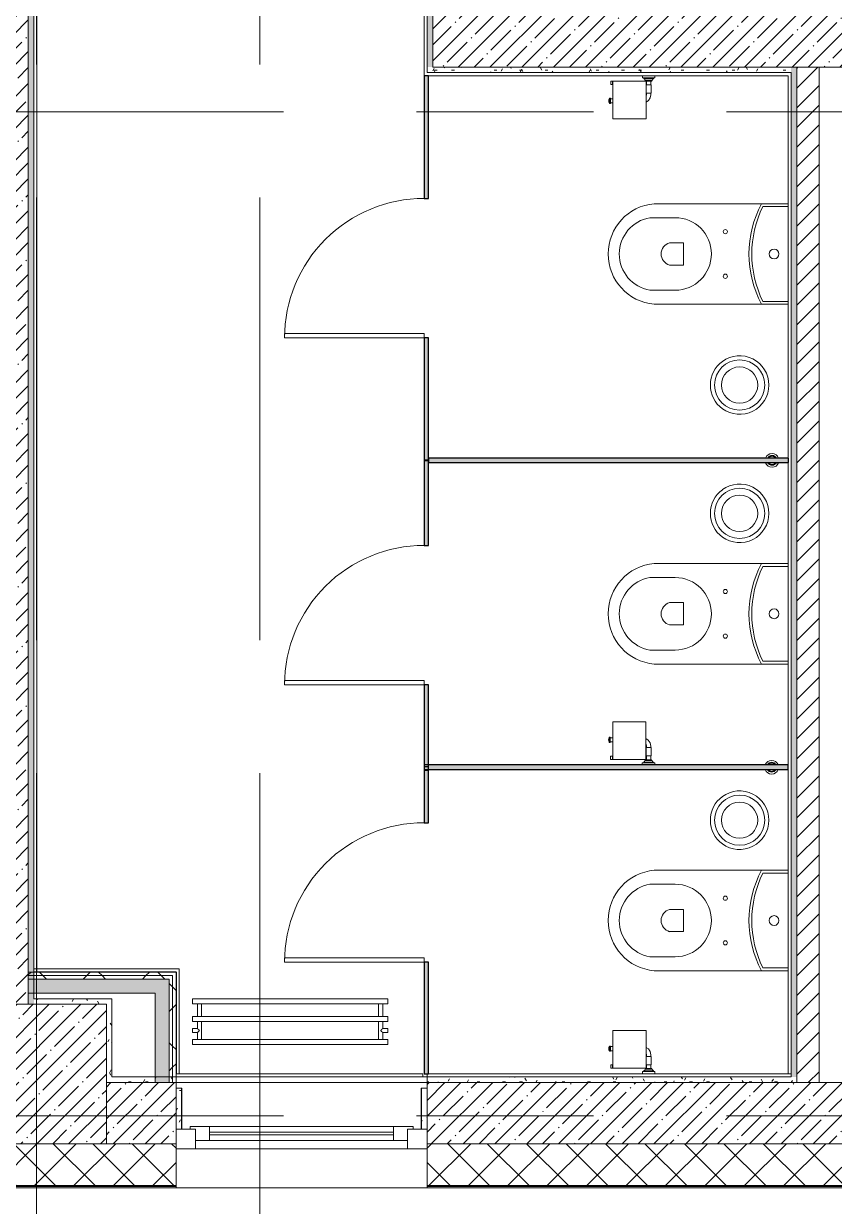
# Model space of a CAD drawing. Header units: millimetres. Extents: x 35147 to 231677, y -8553 to 29000.
# Drawn here: x 65613 to 68520, y -324 to 3916 of the extents above; entities that cross this region are included whole.
import ezdxf

# ---------------------------------------------------------------- set-up
doc = ezdxf.new("R2010")
doc.units = ezdxf.units.MM
doc.linetypes.add('Осевая', pattern=[3175, 635, -476.25, 1587.5, -476.25])
for name, color, linetype, lineweight in [('A-DETL-GENF', 7, 'Continuous', 9), ('A-DOOR', 7, 'Continuous', 9), ('A-GENM', 7, 'Continuous', 9), ('A-GENM-1', 7, 'Continuous', 25), ('A-GLAZ', 7, 'Continuous', 9), ('A-GLAZ-1', 7, 'Continuous', 13), ('A-WALL', 7, 'Continuous', 9), ('I-WALL', 7, 'Continuous', 9), ('M-EQPM', 7, 'Continuous', 9), ('P-SANR-FIXT', 7, 'Continuous', 9), ('S-COLS', 7, 'Continuous', 9), ('Оси', 7, 'Continuous', 9), ('Оси-2', 7, 'Осевая', 9)]:
    doc.layers.add(name, color=color, linetype=linetype, lineweight=lineweight)
doc.layers.add('A-WALL-1', color=7, linetype='Continuous', lineweight=9, true_color=0x3c3c3c)
doc.layers.add('A-WALL-FNSH-1', color=7, linetype='Continuous', lineweight=9, true_color=0x3c3c3c)
pattern_1 = [(45, (0, 0), (-57.02463, 57.02463), []), (45, (57.025, 0), (-57.02463, 57.02463), [100.806, -20.161, 3.353, -16.808])]
pattern_2 = [(0, (0, 0), (121.92, 30.48), [10.058, -81.382, 10.058, -81.382, -487.68]), (0, (0, 0), (121.92, 30.48), [-182.88, 10.058, -172.822, 10.058, -81.382, -213.36]), (0, (0, 0), (121.92, 30.48), [-457.2, 10.058, -50.902, 10.058, -142.342]), (120, (45.72, 15.24), (-87.356454, 90.345817), [10.058, -81.382, 10.058, -81.382, -487.68]), (120, (45.72, 15.24), (-87.356454, 90.345817), [-182.88, 10.058, -172.822, 10.058, -81.382, -213.36]), (120, (45.72, 15.24), (-87.356454, 90.345817), [-457.2, 10.058, -50.902, 10.058, -142.342]), (240, (60.96, 76.2), (-34.563546, -120.825817), [10.058, -81.382, 10.058, -81.382, -487.68]), (240, (60.96, 76.2), (-34.563546, -120.825817), [-182.88, 10.058, -172.822, 10.058, -81.382, -213.36]), (240, (60.96, 76.2), (-34.563546, -120.825817), [-457.2, 10.058, -50.902, 10.058, -142.342])]
pattern_3 = [(45, (0, 0), (-106.06602, 106.06602), []), (135, (0, 0), (-106.06602, -106.06602), [])]

# ---------------------------------------------------------------- blocks, each defined once
blk = doc.blocks.new('BSC_Колонна _Прямоугольная - 500х500-V10-План размещения напольных электротехнических лючков и розеток 2 этажа в осях 12-23')
at = {"layer": 'S-COLS'}
h = blk.add_hatch(dxfattribs=at)
h.set_pattern_fill('FP_11', color=256, style=0, pattern_type=2)
h.set_pattern_definition([(45, (-65660, -150), (-57.02463, 57.02463), []), (45, (-65602.975, -150), (-57.02463, 57.02463), [100.806, -20.161, 3.353, -16.808])])
h.paths.add_polyline_path([(-250, -250), (250, -250), (250, 250), (-250, 250), (-250, 184.8)])
for p, q in [((250, 250), (-250, 250)), ((-250, 250), (-250, -250)), ((250, -250), (250, 250)), ((-250, -250), (250, -250))]:
    blk.add_line(p, q, dxfattribs=at)
blk = doc.blocks.new('120_Окно_СКБ_1Ст - 120_Окно_СКБ_1Ст 900х2500_h_-22445987-План размещения напольных электротехнических лючков и розеток 2 этажа в осях 12-23')
at = {"layer": 'A-GLAZ'}
for p, q in [((450, -57), (-450, -57)), ((-430, -127), (-400, -127)), ((-330, -107), (330, -107)), ((330, -117), (-330, -117)), ((400, -127), (430, -127))]:
    blk.add_line(p, q, dxfattribs=at)
at = {"layer": 'A-GLAZ-1'}
for p, q in [((-450, -127), (-450, -57)), ((-450, -57), (-380, -57)), ((-380, -57), (-380, -127)), ((380, -127), (380, -57)), ((380, -57), (450, -57)), ((450, -57), (450, -127)), ((-380, -127), (-450, -127)), ((-380, -127), (-400, -127)), ((-400, -127), (-400, -137)), ((380, -87), (-380, -87)), ((-380, -87), (-380, -127)), ((-330, -137), (-330, -87)), ((330, -137), (330, -87)), ((380, -127), (380, -87)), ((450, -127), (380, -127)), ((400, -127), (380, -127)), ((400, -137), (400, -127)), ((-400, -137), (400, -137)), ((400, -137), (-400, -137))]:
    blk.add_line(p, q, dxfattribs=at)
blk = doc.blocks.new('radiator_prado_classic_z_tip_30_po exemplyaru - Classic Z Тип 30-500-30677900-План размещения напольных электротехнических лючков и розеток 2 этажа в осях 12-23')
at = {"layer": 'M-EQPM'}
for p, q in [((0, 228), (0, 210)), ((700, 228), (0, 228)), ((700, 210), (700, 228)), ((0, 210), (700, 210)), ((17.5, 210), (17.5, 164)), ((32.5, 164), (32.5, 210)), ((667.5, 210), (667.5, 164)), ((682.5, 164), (682.5, 210)), ((700, 164), (0, 164)), ((0, 164), (0, 146)), ((0, 146), (700, 146)), ((17.5, 146), (17.5, 121.5)), ((32.5, 82), (32.5, 146)), ((667.5, 146), (667.5, 82)), ((682.5, 121.5), (682.5, 146)), ((700, 146), (700, 164)), ((17.5, 121.5), (0, 121.5)), ((17.5, 121.5), (0, 121.5)), ((0, 121.5), (0, 121.2)), ((0, 106.5), (0, 121.5)), ((0, 121.2), (0, 121.2)), ((0, 106.8), (0, 106.5)), ((0, 106.8), (0, 106.8)), ((0, 106.5), (17.5, 106.5)), ((0, 106.5), (17.5, 106.5)), ((17.5, 106.5), (17.5, 82)), ((700, 121.5), (682.5, 121.5)), ((700, 121.5), (682.5, 121.5)), ((682.5, 82), (682.5, 106.5)), ((682.5, 106.5), (700, 106.5)), ((682.5, 106.5), (700, 106.5)), ((700, 121.5), (700, 106.5)), ((700, 121.2), (700, 121.5)), ((700, 121.5), (700, 121.2)), ((700, 121.2), (700, 121.5)), ((700, 106.5), (700, 106.8)), ((700, 106.8), (700, 106.5)), ((700, 106.5), (700, 106.8)), ((700, 82), (0, 82)), ((0, 82), (0, 64)), ((700, 64), (0, 64)), ((700, 64), (700, 82))]:
    blk.add_line(p, q, dxfattribs=at)
for points, knots in [([(25, 114), (24.5, 114.5), (23.6, 115.4), (22.4, 116.6), (21.6, 117.4), (21.1, 117.9), (20.8, 118.2), (20.5, 118.5), (20.2, 118.8), (19.8, 119.1), (19.6, 119.4), (19.3, 119.7), (19, 120), (18.7, 120.3), (18.5, 120.5), (18.3, 120.7), (18.1, 120.9), (17.9, 121.1), (17.8, 121.2), (17.7, 121.3), (17.5, 121.5), (17.5, 121.5), (17.5, 121.5)], [0, 0, 0, 0, 0.142857, 0.285714, 0.357143, 0.392857, 0.428571, 0.464286, 0.5, 0.535714, 0.571429, 0.607143, 0.642857, 0.678571, 0.714286, 0.75, 0.785714, 0.821429, 0.857143, 0.892857, 0.928571, 1, 1, 1, 1]), ([(17.5, 106.5), (17.5, 106.5), (17.5, 106.5), (17.7, 106.7), (17.8, 106.8), (17.9, 106.9), (18.1, 107.1), (18.3, 107.3), (18.5, 107.5), (18.7, 107.7), (19, 108), (19.3, 108.3), (19.6, 108.6), (19.8, 108.9), (20.3, 109.3), (20.7, 109.7), (21.1, 110.1), (21.6, 110.6), (22.4, 111.4), (23.6, 112.6), (24.5, 113.5), (25, 114)], [0, 0, 0, 0, 0.071429, 0.107143, 0.142857, 0.178571, 0.214286, 0.25, 0.285714, 0.321429, 0.357143, 0.392857, 0.428571, 0.464286, 0.5, 0.571429, 0.607143, 0.642857, 0.714286, 0.857143, 1, 1, 1, 1]), ([(675, 114), (675.5, 114.5), (676.4, 115.4), (677.6, 116.6), (678.4, 117.4), (678.9, 117.9), (679.2, 118.2), (679.5, 118.5), (679.8, 118.8), (680.1, 119.2), (680.4, 119.4), (680.7, 119.7), (681, 120), (681.3, 120.3), (681.5, 120.5), (681.7, 120.7), (681.9, 120.9), (682.1, 121.1), (682.2, 121.2), (682.3, 121.3), (682.5, 121.5), (682.5, 121.5), (682.5, 121.5)], [0, 0, 0, 0, 0.142857, 0.285714, 0.357143, 0.392857, 0.428571, 0.464286, 0.5, 0.535714, 0.571429, 0.607143, 0.642857, 0.678571, 0.714286, 0.75, 0.785714, 0.821429, 0.857143, 0.892857, 0.928571, 1, 1, 1, 1]), ([(682.5, 106.5), (682.5, 106.5), (682.5, 106.5), (682.3, 106.7), (682.2, 106.8), (682.1, 106.9), (681.9, 107.1), (681.7, 107.3), (681.5, 107.5), (681.3, 107.7), (681, 108), (680.7, 108.3), (680.4, 108.6), (680.1, 108.8), (679.7, 109.3), (679.3, 109.7), (678.9, 110.1), (678.4, 110.6), (677.6, 111.4), (676.4, 112.6), (675.5, 113.5), (675, 114)], [0, 0, 0, 0, 0.071429, 0.107143, 0.142857, 0.178571, 0.214286, 0.25, 0.285714, 0.321429, 0.357143, 0.392857, 0.428571, 0.464286, 0.5, 0.571429, 0.607143, 0.642857, 0.714286, 0.857143, 1, 1, 1, 1])]:
    blk.add_open_spline(points, degree=3, knots=knots, dxfattribs=at)
blk = doc.blocks.new('131_Сантехническая перегородка_Дверь_ поз_4 - СД-1-30830986-План размещения напольных электротехнических лючков и розеток 2 этажа в осях 12-23')
at = {"layer": 'A-GENM'}
for points in [[(-190, -8), (250, -8), (250, 8), (-190, 8)], [(750, -8), (1190, -8), (1190, 8), (750, 8)]]:
    blk.add_hatch(color=256, dxfattribs=at).paths.add_polyline_path(points)
at = {"layer": 'A-DOOR'}
for p, q in [((266, 508), (250, 508)), ((250, 8), (250, 508)), ((266, 8), (266, 508)), ((266, 8), (250, 8))]:
    blk.add_line(p, q, dxfattribs=at)
blk.add_arc((250, 8), 500, 360, 90, dxfattribs=at)
at = {"layer": 'A-GENM-1'}
for p, q in [((250, 8), (-190, 8)), ((-190, 8), (-190, -8)), ((250, -8), (250, 8)), ((1190, 8), (750, 8)), ((750, 8), (750, -8)), ((1190, -8), (1190, 8)), ((-190, -8), (250, -8)), ((750, -8), (1190, -8))]:
    blk.add_line(p, q, dxfattribs=at)
blk = doc.blocks.new('131_Сантехническая перегородка_Дверь - СД-1-30819167-План размещения напольных электротехнических лючков и розеток 2 этажа в осях 12-23')
at = {"layer": 'A-GENM'}
for points in [[(0, -8), (305.2, -8), (305.2, 8), (0, 8)], [(805.2, -8), (1110.4, -8), (1110.4, 8), (805.2, 8)]]:
    blk.add_hatch(color=256, dxfattribs=at).paths.add_polyline_path(points)
at = {"layer": 'A-DOOR'}
for p, q in [((321.2, 508), (305.2, 508)), ((305.2, 8), (305.2, 508)), ((321.2, 8), (321.2, 508)), ((321.2, 8), (305.2, 8))]:
    blk.add_line(p, q, dxfattribs=at)
blk.add_arc((305.2, 8), 500, 360, 90, dxfattribs=at)
at = {"layer": 'A-GENM-1'}
for p, q in [((305.2, 8), (0, 8)), ((0, 8), (0, -8)), ((305.2, -8), (305.2, 8)), ((1110.4, 8), (805.2, 8)), ((805.2, 8), (805.2, -8)), ((1110.4, -8), (1110.4, 8)), ((0, -8), (305.2, -8)), ((805.2, -8), (1110.4, -8))]:
    blk.add_line(p, q, dxfattribs=at)
blk = doc.blocks.new('131_Сантехническая перегородка_Дверь_сдвиг_ - СД-1-30823593-План размещения напольных электротехнических лючков и розеток 2 этажа в осях 12-23')
at = {"layer": 'A-GENM'}
for points in [[(0, -8), (400, -8), (400, 8), (0, 8)], [(900, -8), (1100, -8), (1100, 8), (900, 8)]]:
    blk.add_hatch(color=256, dxfattribs=at).paths.add_polyline_path(points)
at = {"layer": 'A-DOOR'}
for p, q in [((416, 508), (400, 508)), ((400, 8), (400, 508)), ((416, 8), (416, 508)), ((416, 8), (400, 8))]:
    blk.add_line(p, q, dxfattribs=at)
blk.add_arc((400, 8), 500, 360, 90, dxfattribs=at)
at = {"layer": 'A-GENM-1'}
for p, q in [((400, 8), (0, 8)), ((0, 8), (0, -8)), ((400, -8), (400, 8)), ((1100, 8), (900, 8)), ((900, 8), (900, -8)), ((1100, -8), (1100, 8)), ((0, -8), (400, -8)), ((900, -8), (1100, -8))]:
    blk.add_line(p, q, dxfattribs=at)
blk = doc.blocks.new('131_Сантехническая перегородка - СП-4-30819166-План размещения напольных электротехнических лючков и розеток 2 этажа в осях 12-23')
at = {"layer": 'A-GENM'}
blk.add_hatch(color=256, dxfattribs=at).paths.add_polyline_path([(1330, 8), (39.9, 8), (39.9, -8), (1330, -8)])
at = {"layer": 'A-GENM', "flags": 128}
for points in [[(111.4, 8), (111, 8.5), (110.7, 9), (110.3, 9.5), (109.9, 9.9), (109.5, 10.4), (109.1, 10.8), (108.6, 11.2), (108.2, 11.6), (107.7, 12), (107.2, 12.3), (106.7, 12.7), (106.2, 13), (105.7, 13.3), (105.2, 13.6), (104.6, 13.8), (104, 14), (103.5, 14.3), (102.9, 14.4), (102.3, 14.6), (101.7, 14.7), (101.1, 14.9), (100.6, 14.9), (100, 15), (99.4, 15.1), (98.7, 15.1), (98.1, 15.1), (97.5, 15), (96.9, 15), (96.3, 14.9), (95.8, 14.8), (95.2, 14.7), (94.6, 14.5), (94, 14.4), (93.4, 14.2), (92.9, 13.9), (92.3, 13.7), (91.8, 13.4), (91.2, 13.2), (90.7, 12.9), (90.2, 12.5), (89.7, 12.2), (89.2, 11.8), (88.8, 11.4), (88.3, 11), (87.9, 10.6), (87.5, 10.2), (87.1, 9.7), (86.7, 9.3), (86.3, 8.8), (86, 8.3), (85.8, 8)], [(85.8, -8), (86.1, -8.5), (86.5, -9), (86.9, -9.5), (87.2, -9.9), (87.6, -10.4), (88.1, -10.8), (88.5, -11.2), (89, -11.6), (89.4, -12), (89.9, -12.3), (90.4, -12.7), (90.9, -13), (91.5, -13.3), (92, -13.6), (92.6, -13.8), (93.1, -14), (93.7, -14.3), (94.3, -14.4), (94.8, -14.6), (95.4, -14.7), (96, -14.9), (96.6, -14.9), (97.2, -15), (97.8, -15.1), (98.4, -15.1), (99, -15.1), (99.6, -15), (100.2, -15), (100.8, -14.9), (101.4, -14.8), (102, -14.7), (102.6, -14.5), (103.2, -14.4), (103.7, -14.2), (104.3, -13.9), (104.8, -13.7), (105.4, -13.4), (105.9, -13.2), (106.4, -12.9), (106.9, -12.5), (107.4, -12.2), (107.9, -11.8), (108.4, -11.4), (108.8, -11), (109.3, -10.6), (109.7, -10.2), (110.1, -9.7), (110.5, -9.3), (110.8, -8.8), (111.2, -8.3), (111.4, -8)]]:
    blk.add_lwpolyline(points, dxfattribs=at)
at = {"layer": 'A-GENM'}
for radius, start, end in [(24.6, 19.9113, 160.0887), (17.6, 28.9731, 151.0269), (15.1, 78.8699, 146.2189), (15.1, 33.7811, 53.124), (24.6, 199.9113, 340.0887), (17.6, 208.9731, 331.0269), (15.1, 213.7811, 233.124), (15.1, 258.8699, 326.2189)]:
    blk.add_arc((98.6, 0), radius, start, end, dxfattribs=at)
at = {"layer": 'A-GENM-1'}
for p, q in [((1330, 8), (39.9, 8)), ((39.9, 8), (39.9, -8)), ((1330, -8), (1330, 8)), ((39.9, -8), (1330, -8))]:
    blk.add_line(p, q, dxfattribs=at)
blk = doc.blocks.new('131_Сантехническая перегородка - СП-4-29831414-План размещения напольных электротехнических лючков и розеток 2 этажа в осях 12-23')
at = {"layer": 'A-GENM'}
blk.add_hatch(color=256, dxfattribs=at).paths.add_polyline_path([(1330, 8), (25.5, 8), (25.5, -8), (1330, -8)])
at = {"layer": 'A-GENM', "flags": 128}
for points in [[(97, 8), (96.7, 8.5), (96.3, 9), (95.9, 9.5), (95.5, 9.9), (95.1, 10.4), (94.7, 10.8), (94.3, 11.2), (93.8, 11.6), (93.3, 12), (92.9, 12.3), (92.4, 12.7), (91.8, 13), (91.3, 13.3), (90.8, 13.6), (90.2, 13.8), (89.7, 14), (89.1, 14.3), (88.5, 14.4), (88, 14.6), (87.4, 14.7), (86.8, 14.9), (86.2, 14.9), (85.6, 15), (85, 15.1), (84.4, 15.1), (83.8, 15.1), (83.2, 15), (82.6, 15), (82, 14.9), (81.4, 14.8), (80.8, 14.7), (80.2, 14.5), (79.6, 14.4), (79.1, 14.2), (78.5, 13.9), (77.9, 13.7), (77.4, 13.4), (76.9, 13.2), (76.4, 12.9), (75.8, 12.5), (75.3, 12.2), (74.9, 11.8), (74.4, 11.4), (74, 11), (73.5, 10.6), (73.1, 10.2), (72.7, 9.7), (72.3, 9.3), (72, 8.8), (71.6, 8.3), (71.4, 8)], [(71.4, -8), (71.8, -8.5), (72.1, -9), (72.5, -9.5), (72.9, -9.9), (73.3, -10.4), (73.7, -10.8), (74.1, -11.2), (74.6, -11.6), (75.1, -12), (75.6, -12.3), (76.1, -12.7), (76.6, -13), (77.1, -13.3), (77.6, -13.6), (78.2, -13.8), (78.7, -14), (79.3, -14.3), (79.9, -14.4), (80.5, -14.6), (81.1, -14.7), (81.6, -14.9), (82.2, -14.9), (82.8, -15), (83.4, -15.1), (84, -15.1), (84.6, -15.1), (85.2, -15), (85.8, -15), (86.4, -14.9), (87, -14.8), (87.6, -14.7), (88.2, -14.5), (88.8, -14.4), (89.4, -14.2), (89.9, -13.9), (90.5, -13.7), (91, -13.4), (91.6, -13.2), (92.1, -12.9), (92.6, -12.5), (93.1, -12.2), (93.6, -11.8), (94, -11.4), (94.5, -11), (94.9, -10.6), (95.3, -10.2), (95.7, -9.7), (96.1, -9.3), (96.5, -8.8), (96.8, -8.3), (97, -8)]]:
    blk.add_lwpolyline(points, dxfattribs=at)
at = {"layer": 'A-GENM'}
for radius, start, end in [(24.6, 19.9113, 160.0887), (17.6, 28.9731, 151.0269), (15.1, 78.8699, 146.2189), (15.1, 33.7811, 53.124), (24.6, 199.9113, 340.0887), (17.6, 208.9731, 331.0269), (15.1, 213.7811, 233.124), (15.1, 258.8699, 326.2189)]:
    blk.add_arc((84.2, 0), radius, start, end, dxfattribs=at)
at = {"layer": 'A-GENM-1'}
for p, q in [((1330, 8), (25.5, 8)), ((25.5, 8), (25.5, -8)), ((1330, -8), (1330, 8)), ((25.5, -8), (1330, -8))]:
    blk.add_line(p, q, dxfattribs=at)
blk = doc.blocks.new('WC Seat_2 with Cistern-Wall Based - 640 x 360mm-30580118-План размещения напольных электротехнических лючков и розеток 2 этажа в осях 12-23')
at = {"layer": 'P-SANR-FIXT'}
for p, q in [((-55, 485.5), (-55, 100.5)), ((-5, 410.5), (-5, 500.5)), ((255, 500.5), (255, 410.5)), ((305, 100.5), (305, 485.5)), ((85, 430.5), (85, 380.5)), ((165, 380.5), (165, 430.5)), ((85, 380.5), (165, 380.5)), ((-55, 100.5), (-55, 5.5)), ((-45, 5.5), (-45, 95.6)), ((295, 95.6), (295, 5.5)), ((305, 5.5), (305, 100.5))]:
    blk.add_line(p, q, dxfattribs=at)
for centre, radius, start, end in [((125, 469.8), 180.7, 4.9791, 175.0209), ((125, 478.7), 131.8, 9.5273, 170.4727), ((125, 418.8), 41.7, 16.2602, 163.7398), ((125, 410.5), 130, 180, 360), ((45, 230.5), 7.5, 0, 180), ((45, 230.5), 7.5, 180, 360), ((205, 230.5), 7.5, 0, 180), ((205, 230.5), 7.5, 180, 360), ((125, -237), 382.5, 61.9275, 118.0725), ((125, -247), 382.5, 63.6122, 116.3878), ((125, 55.5), 17.5, 0, 180), ((125, 55.5), 17.5, 180, 360)]:
    blk.add_arc(centre, radius, start, end, dxfattribs=at)
blk = doc.blocks.new('мусорная корзина - Round_ Metal-V157-План размещения напольных электротехнических лючков и розеток 2 этажа в осях 12-23')
at = {"layer": 'P-SANR-FIXT'}
for radius, start, end in [(105, 126.0331, 180), (90, 360, 180), (105, 0, 126), (65, 0, 180), (105, 180, 233.9669), (90, 180, 360), (65, 180, 360), (105, 234, 360)]:
    blk.add_arc((0, 0), radius, start, end, dxfattribs=at)
blk = doc.blocks.new('Sanitary_Toilet-Accessories_Gessi_Wall-mounted-paper-roll-holder-65449 - Chrome-30913797-План размещения напольных электротехнических лючков и розеток 2 этажа в осях 12-23')
at = {"layer": 'A-DETL-GENF'}
for p, q in [((67725.9, 305.6), (67727.2, 305.7)), ((67725.9, 248.5), (67725.9, 305.6)), ((67727.2, 305.7), (67843.3, 305.7)), ((67843.3, 305.7), (67844.9, 305.6)), ((67844.9, 305.6), (67844.9, 245.4)), ((67710.9, 241), (67711.5, 245)), ((67711.5, 237), (67710.9, 241)), ((67711.5, 245), (67713.4, 248.5)), ((67713.4, 233.5), (67711.5, 237)), ((67713.4, 248.5), (67713.4, 250.5)), ((67713.4, 250.5), (67716.9, 250.5)), ((67713.4, 233.5), (67713.4, 248.5)), ((67713.4, 231.5), (67713.4, 233.5)), ((67716.9, 231.5), (67713.4, 231.5)), ((67716.9, 250.5), (67716.9, 248.5)), ((67716.9, 233.5), (67716.9, 248.5)), ((67716.9, 248.5), (67725.9, 248.5)), ((67725.9, 233.5), (67716.9, 233.5)), ((67716.9, 233.5), (67716.9, 231.5)), ((67725.9, 248.5), (67725.9, 233.5)), ((67725.9, 180.7), (67725.9, 233.5)), ((67844.9, 225.9), (67844.9, 245.4)), ((67844.9, 245.4), (67853.3, 239.9)), ((67845.8, 224.5), (67844.9, 225.9)), ((67844.9, 225.9), (67844.9, 180.7)), ((67845.4, 183.5), (67845.4, 213.5)), ((67845.4, 213.5), (67846.9, 213.5)), ((67846.9, 219), (67845.8, 224.5)), ((67846.9, 213.5), (67846.9, 219)), ((67861.9, 213.5), (67846.9, 213.5)), ((67853.3, 239.9), (67859.7, 230.3)), ((67859.7, 230.3), (67861.9, 219)), ((67861.9, 219), (67861.9, 213.5)), ((67861.9, 213.5), (67863.4, 213.5)), ((67863.4, 213.5), (67863.4, 183.5)), ((67718.4, 170.7), (67718.4, 182.7)), ((67718.4, 182.7), (67724.9, 182.7)), ((67724.9, 170.7), (67718.4, 170.7)), ((67724.9, 182.7), (67724.9, 180.7)), ((67724.9, 172.7), (67724.9, 180.7)), ((67724.9, 180.7), (67725.9, 180.7)), ((67725.9, 172.7), (67724.9, 172.7)), ((67724.9, 172.7), (67724.9, 170.7)), ((67725.9, 180.7), (67725.9, 172.7)), ((67725.9, 170.7), (67725.9, 172.7)), ((67844.9, 170.7), (67725.9, 170.7)), ((67843.4, 167.5), (67843.4, 170)), ((67843.4, 170), (67846.9, 170)), ((67844.9, 180.7), (67844.9, 172.7)), ((67844.9, 180.7), (67846.9, 180.7)), ((67844.9, 172.7), (67844.9, 170.7)), ((67846.9, 172.7), (67844.9, 172.7)), ((67863.4, 170), (67844.9, 170)), ((67846.9, 183.5), (67845.4, 183.5)), ((67846.9, 183.5), (67861.9, 183.5)), ((67846.9, 180.7), (67846.9, 183.5)), ((67846.9, 172.7), (67846.9, 180.7)), ((67846.9, 170), (67846.9, 172.7)), ((67863.4, 183.5), (67861.9, 183.5)), ((67861.9, 183.5), (67861.9, 170)), ((67861.9, 170), (67865.4, 170)), ((67865.4, 170), (67865.4, 167.5)), ((67831.9, 151), (67831.9, 159)), ((67831.9, 159), (67836.9, 159)), ((67836.9, 161.5), (67838.6, 162.2)), ((67836.9, 161.5), (67871.9, 161.5)), ((67836.9, 159), (67836.9, 161.5)), ((67871.9, 159), (67836.9, 159)), ((67838.6, 162.2), (67840.1, 163.6)), ((67840.1, 163.6), (67841.1, 165.5)), ((67841.1, 165.5), (67841.4, 167.5)), ((67841.4, 167.5), (67843.4, 167.5)), ((67865.4, 167.5), (67843.4, 167.5)), ((67865.4, 167.5), (67867.4, 167.5)), ((67867.4, 167.5), (67867.7, 165.5)), ((67867.7, 165.5), (67868.7, 163.6)), ((67868.7, 163.6), (67870.2, 162.2)), ((67870.2, 162.2), (67871.9, 161.5)), ((67871.9, 161.5), (67871.9, 159)), ((67871.9, 159), (67876.9, 159)), ((67876.9, 159), (67876.9, 151))]:
    blk.add_line(p, q, dxfattribs=at)
blk = doc.blocks.new('Sanitary_Toilet-Accessories_Gessi_Wall-mounted-paper-roll-holder-65449 - Chrome-V170-План размещения напольных электротехнических лючков и розеток 2 этажа в осях 12-23')
at = {"layer": 'A-DETL-GENF'}
for p, q in [((69687.5, 305.7), (69685.9, 305.6)), ((69685.9, 305.6), (69685.9, 245.4)), ((69803.6, 305.7), (69687.5, 305.7)), ((69804.9, 305.6), (69803.6, 305.7)), ((69804.9, 248.5), (69804.9, 305.6)), ((69667.4, 213.5), (69667.4, 183.5)), ((69668.9, 213.5), (69667.4, 213.5)), ((69671.1, 230.3), (69668.9, 219)), ((69668.9, 219), (69668.9, 213.5)), ((69668.9, 213.5), (69683.9, 213.5)), ((69677.5, 239.9), (69671.1, 230.3)), ((69685.9, 245.4), (69677.5, 239.9)), ((69683.9, 219), (69685, 224.5)), ((69683.9, 213.5), (69683.9, 219)), ((69685.4, 213.5), (69683.9, 213.5)), ((69685, 224.5), (69685.9, 225.9)), ((69685.4, 183.5), (69685.4, 213.5)), ((69685.9, 225.9), (69685.9, 245.4)), ((69685.9, 225.9), (69685.9, 180.7)), ((69804.9, 248.5), (69804.9, 233.5)), ((69813.9, 248.5), (69804.9, 248.5)), ((69804.9, 233.5), (69813.9, 233.5)), ((69804.9, 180.7), (69804.9, 233.5)), ((69813.9, 250.5), (69813.9, 248.5)), ((69817.4, 250.5), (69813.9, 250.5)), ((69813.9, 233.5), (69813.9, 248.5)), ((69813.9, 233.5), (69813.9, 231.5)), ((69813.9, 231.5), (69817.4, 231.5)), ((69817.4, 248.5), (69817.4, 250.5)), ((69817.4, 233.5), (69817.4, 248.5)), ((69819.3, 245), (69817.4, 248.5)), ((69817.4, 233.5), (69819.3, 237)), ((69817.4, 231.5), (69817.4, 233.5)), ((69819.9, 241), (69819.3, 245)), ((69819.3, 237), (69819.9, 241)), ((69665.4, 170), (69665.4, 167.5)), ((69668.9, 170), (69665.4, 170)), ((69667.4, 183.5), (69668.9, 183.5)), ((69667.4, 170), (69685.9, 170)), ((69683.9, 183.5), (69668.9, 183.5)), ((69668.9, 183.5), (69668.9, 170)), ((69683.9, 183.5), (69685.4, 183.5)), ((69683.9, 180.7), (69683.9, 183.5)), ((69683.9, 172.7), (69683.9, 180.7)), ((69685.9, 180.7), (69683.9, 180.7)), ((69683.9, 172.7), (69685.9, 172.7)), ((69683.9, 170), (69683.9, 172.7)), ((69687.4, 170), (69683.9, 170)), ((69685.9, 180.7), (69685.9, 172.7)), ((69685.9, 172.7), (69685.9, 170.7)), ((69685.9, 170.7), (69804.9, 170.7)), ((69687.4, 167.5), (69687.4, 170)), ((69804.9, 180.7), (69804.9, 172.7)), ((69805.9, 180.7), (69804.9, 180.7)), ((69804.9, 172.7), (69805.9, 172.7)), ((69804.9, 170.7), (69804.9, 172.7)), ((69805.9, 182.7), (69805.9, 180.7)), ((69812.4, 182.7), (69805.9, 182.7)), ((69805.9, 172.7), (69805.9, 180.7)), ((69805.9, 172.7), (69805.9, 170.7)), ((69805.9, 170.7), (69812.4, 170.7)), ((69812.4, 170.7), (69812.4, 182.7)), ((69653.9, 159), (69653.9, 151)), ((69658.9, 159), (69653.9, 159)), ((69660.6, 162.2), (69658.9, 161.5)), ((69693.9, 161.5), (69658.9, 161.5)), ((69658.9, 161.5), (69658.9, 159)), ((69658.9, 159), (69693.9, 159)), ((69662.1, 163.6), (69660.6, 162.2)), ((69663.1, 165.5), (69662.1, 163.6)), ((69663.4, 167.5), (69663.1, 165.5)), ((69665.4, 167.5), (69663.4, 167.5)), ((69665.4, 167.5), (69687.4, 167.5)), ((69689.4, 167.5), (69687.4, 167.5)), ((69689.7, 165.5), (69689.4, 167.5)), ((69690.7, 163.6), (69689.7, 165.5)), ((69692.2, 162.2), (69690.7, 163.6)), ((69693.9, 161.5), (69692.2, 162.2)), ((69693.9, 159), (69693.9, 161.5)), ((69698.9, 159), (69693.9, 159)), ((69698.9, 151), (69698.9, 159))]:
    blk.add_line(p, q, dxfattribs=at)

msp = doc.modelspace()

# ---------------------------------------------------------------- hatches: boundary and pattern name
at = {"layer": 'A-WALL'}
h = msp.add_hatch(dxfattribs=at)
h.set_pattern_fill('FP_21', color=256, style=0, pattern_type=2)
h.set_pattern_definition([(45, (0, 0), (-70.71068, 70.71068), []), (135, (0, 0), (-70.71068, -70.71068), [])])
h.paths.add_polyline_path([(75397.3, -250), (75700, -250), (75700, -100), (71560, -100), (71560, -250), (74669.4, -250)])
h.paths.add_polyline_path([(70302.2, -250), (70660, -250), (70660, -100), (67060, -100), (67060, -250), (69574.4, -250)])
h.paths.add_polyline_path([(65207.2, -250), (66160, -250), (66160, -100), (65160, -100), (65160, -250)])
h.paths.add_polyline_path([(61567.9, -250), (62060, -250), (62060, -100), (60910, -100), (60910, -250)])
h.paths.add_polyline_path([(58060, -250), (58810, -250), (58810, -100), (58060, -100), (58060, -244.2)])
h.paths.add_polyline_path([(56910, -250), (57160, -250), (57160, -100), (56410, -100), (56410, -250)])
h.paths.add_polyline_path([(52410, -250), (53310, -250), (53310, -100), (51910, -100), (51910, -250)])
h.paths.add_polyline_path([(47410, -250), (48810, -250), (48810, -100), (47410, -100), (47410, -244.2)])
h.paths.add_polyline_path([(43371.3, -250), (44036.3, -250), (44036.3, -100), (42660, -100), (42660, -250)])
h.paths.add_polyline_path([(44936.3, -250), (45310, -250), (45310, -100), (44936.3, -100), (44936.3, -244.2)])
h.paths.add_polyline_path([(39560, -250), (39560, -100), (38742.7, -100), (38742.7, -250), (39040, -250)])
at = {"layer": 'I-WALL'}
h = msp.add_hatch(dxfattribs=at)
h.set_pattern_fill('FP_58', color=256, style=0, pattern_type=2)
h.set_pattern_definition(pattern_2)
h.paths.add_polyline_path([(67060, 3760), (67080, 3760), (67080, 7660), (67060, 7660), (67060, 3809.3)])
h = msp.add_hatch(dxfattribs=at)
h.set_pattern_fill('FP_17', color=256, style=0, pattern_type=2)
h.set_pattern_definition(pattern_1)
h.paths.add_polyline_path([(65410, 400), (65630, 400), (65630, 7400), (65410, 7400), (65410, 1493)])
h = msp.add_hatch(dxfattribs=at)
h.set_pattern_fill('FP_58', color=256, style=0, pattern_type=2)
h.set_pattern_definition(pattern_2)
h.paths.add_polyline_path([(65630, 400), (65650, 400), (65650, 7400), (65630, 7400), (65630, 1493)])
h = msp.add_hatch(dxfattribs=at)
h.set_pattern_fill('FP_17', color=256, style=0, pattern_type=2)
h.set_pattern_definition(pattern_1)
h.paths.add_polyline_path([(70440, 3760), (70440, 3980), (67080, 3980), (67080, 3760), (70302.2, 3760)])
h = msp.add_hatch(dxfattribs=at)
h.set_pattern_fill('FP_58', color=256, style=0, pattern_type=2)
h.set_pattern_definition(pattern_2)
h.paths.add_polyline_path([(68365, 3740), (68365, 3760), (67060, 3760), (67060, 3740), (68354, 3740)])
h = msp.add_hatch(dxfattribs=at)
h.set_pattern_fill('FP_58', color=256, style=0, pattern_type=2)
h.set_pattern_definition(pattern_2)
h.paths.add_polyline_path([(68365, 140), (68385, 140), (68385, 3760), (68365, 3760), (68365, 151)])
h = msp.add_hatch(dxfattribs=at)
h.set_pattern_fill('FP_22', color=256, style=0, pattern_type=2)
h.set_pattern_definition([(45, (0, 0), (-35.35534, 35.35534), [])])
h.paths.add_polyline_path([(68465, 120), (68465, 3760), (68385, 3760), (68385, 120)])
h = msp.add_hatch(dxfattribs=at)
h.set_pattern_fill('FP_60', color=256, style=0, pattern_type=2)
h.set_pattern_definition(pattern_3)
h.paths.add_polyline_path([(66147.5, 503), (66160, 503), (66160, 515.5), (65630, 515.5), (65630, 503), (66117, 503)])
h = msp.add_hatch(dxfattribs=at)
h.set_pattern_fill('FP_60', color=256, style=0, pattern_type=2)
h.set_pattern_definition(pattern_3)
h.paths.add_polyline_path([(66135, 490.5), (66147.5, 490.5), (66147.5, 503), (65630, 503), (65630, 490.5), (66117, 490.5)])
for points in [[(66085, 440.5), (66135, 440.5), (66135, 490.5), (65630, 490.5), (65630, 440.5), (65935, 440.5)], [(66135, 120), (66135, 440.5), (66085, 440.5), (66085, 120), (66117, 120)]]:
    msp.add_hatch(color=256, dxfattribs=at).paths.add_polyline_path(points)
h = msp.add_hatch(dxfattribs=at)
h.set_pattern_fill('FP_60', color=256, style=0, pattern_type=2)
h.set_pattern_definition(pattern_3)
h.paths.add_polyline_path([(66147.5, 120), (66147.5, 490.5), (66135, 490.5), (66135, 120)])
h = msp.add_hatch(dxfattribs=at)
h.set_pattern_fill('FP_60', color=256, style=0, pattern_type=2)
h.set_pattern_definition(pattern_3)
h.paths.add_polyline_path([(66160, 120), (66160, 503), (66147.5, 503), (66147.5, 120)])
h = msp.add_hatch(dxfattribs=at)
h.set_pattern_fill('FP_58', color=256, style=0, pattern_type=2)
h.set_pattern_definition(pattern_2)
h.paths.add_polyline_path([(65910, 400), (65930, 400), (65930, 420), (65650, 420), (65650, 400)])
h = msp.add_hatch(dxfattribs=at)
h.set_pattern_fill('FP_58', color=256, style=0, pattern_type=2)
h.set_pattern_definition(pattern_2)
h.paths.add_polyline_path([(65930, 120), (65930, 400), (65910, 400), (65910, 120)])
h = msp.add_hatch(dxfattribs=at)
h.set_pattern_fill('FP_58', color=256, style=0, pattern_type=2)
h.set_pattern_definition(pattern_2)
h.paths.add_polyline_path([(68385, 120), (68385, 140), (67060, 140), (67060, 120), (68118.6, 120)])
h.paths.add_polyline_path([(66117, 120), (66160, 120), (66160, 140), (65930, 140), (65930, 120), (65935, 120)])
h = msp.add_hatch(dxfattribs=at)
h.set_pattern_fill('FP_17', color=256, style=0, pattern_type=2)
h.set_pattern_definition(pattern_1)
h.paths.add_polyline_path([(71560, -100), (71860, -100), (71860, 120), (71560, 120), (71560, 45.3)])
h.paths.add_polyline_path([(70302.2, -100), (70660, -100), (70660, 120), (67060, 120), (67060, -100), (69938.3, -100)])
h.paths.add_polyline_path([(65910, -100), (66160, -100), (66160, 120), (65910, 120)])
h = msp.add_hatch(dxfattribs=at)
h.set_pattern_fill('FP_58', color=256, style=0, pattern_type=2)
h.set_pattern_definition(pattern_2)
h.paths.add_polyline_path([(66180, -48), (66180, 100), (66160, 100), (66160, -48)])
h = msp.add_hatch(dxfattribs=at)
h.set_pattern_fill('FP_58', color=256, style=0, pattern_type=2)
h.set_pattern_definition(pattern_2)
h.paths.add_polyline_path([(67060, -48), (67060, 100), (67040, 100), (67040, -48)])

# ---------------------------------------------------------------- linework, layer by layer
at = {"layer": 'A-WALL'}
for p, q in [((67080, 3760), (67080, 7672)), ((65650, 420), (65650, 7380)), ((68365, 140), (68365, 3740)), ((68385, 120), (68385, 3760)), ((70451, 3760), (68465, 3760)), ((66147.5, 503), (65630, 503)), ((66135, 490.5), (65630, 490.5)), ((66135, 490.5), (66135, 120)), ((66147.5, 503), (66147.5, 120)), ((66160, 490.5), (66160, 120)), ((68365, 140), (67060, 140)), ((67060, 120), (69165, 120)), ((66160, -100), (65910, -100)), ((70660, -100), (67060, -100)), ((65160, -250), (66160, -250)), ((65160, -253), (66160, -253)), ((67060, -250), (70660, -250)), ((67060, -253), (70660, -253)), ((67060, -258), (66160, -258))]:
    msp.add_line(p, q, dxfattribs=at)
at = {"layer": 'A-WALL-1'}
for p, q in [((67060, 7660), (67060, 3740)), ((65630, 400), (65630, 7400)), ((68465, 3760), (67080, 3760)), ((68354, 3740), (68365, 3740)), ((68465, 120), (68465, 3760)), ((66160, 515.5), (65630, 515.5)), ((65630, 440.5), (66085, 440.5)), ((66085, 440.5), (66085, 120)), ((65930, 420), (65650, 420)), ((65930, 140), (65930, 420)), ((66160, 140), (65930, 140)), ((66160, -250), (66160, 140)), ((67060, 140), (67060, -250)), ((66160, 120), (65910, 120)), ((66180, 100), (66160, 100)), ((66180, -48), (66180, 100)), ((67060, 100), (67040, 100)), ((67040, 100), (67040, -48)), ((66160, -48), (66180, -48)), ((67040, -48), (67060, -48))]:
    msp.add_line(p, q, dxfattribs=at)
at = {"layer": 'A-WALL-FNSH-1'}
for p, q in [((67049, 7649), (67049, 3729)), ((65661, 515.5), (65661, 7369)), ((68354, 3740), (67060, 3740)), ((67049, 3729), (68354, 3729)), ((68354, 3729), (68354, 151)), ((66171, 527.5), (65650, 527.5)), ((65650, 516.5), (66160, 516.5)), ((66160, 516.5), (66160, 490.5)), ((66160, 515.5), (66160, 151)), ((66161, 515.5), (66160, 515.5)), ((66161, 151), (66161, 515.5)), ((66171, 151), (66171, 527.5)), ((66160, 151), (66171, 151)), ((67060, 151), (67060, 140)), ((67060, 151), (68365, 151)), ((66181, 100), (66180, 100)), ((66181, -48), (66181, 100)), ((67040, 100), (67039, 100)), ((67039, 100), (67039, -48)), ((66180, -48), (66181, -48)), ((67039, -48), (67040, -48)), ((66160, -258), (66160, -250)), ((67060, -250), (67060, -258)), ((65160, -258), (66160, -258)), ((67060, -258), (70660, -258))]:
    msp.add_line(p, q, dxfattribs=at)
at = {"layer": 'I-WALL'}
for p, q in [((67060, 140), (66160, 140)), ((66171, 151), (67045, 151)), ((67045, 151), (67045, 140)), ((66160, 120), (67060, 120))]:
    msp.add_line(p, q, dxfattribs=at)
at = {"layer": 'Оси'}
for p, q in [((65660, -1906.3), (65660, 593.7)), ((66460, -1906.3), (66460, 593.7))]:
    msp.add_line(p, q, dxfattribs=at)
at = {"layer": 'Оси-2'}
for p, q in [((65660, 593.7), (65660, 24898.1)), ((66460, 593.7), (66460, 24898.1)), ((38446.8, 3600), (82200, 3600)), ((38446.8, 0), (82200, 0))]:
    msp.add_line(p, q, dxfattribs=at)

# ---------------------------------------------------------------- block references
at = {"layer": 'A-GENM'}
for name, p, rotation in [('131_Сантехническая перегородка_Дверь_ поз_4 - СД-1-30830986-План размещения напольных электротехнических лючков и розеток 2 этажа в осях 12-23', (67057, 2539), 89.99999999997657), ('131_Сантехническая перегородка - СП-4-30819166-План размещения напольных электротехнических лючков и розеток 2 этажа в осях 12-23', (68395.3, 2350), 180), ('131_Сантехническая перегородка_Дверь - СД-1-30819167-План размещения напольных электротехнических лючков и розеток 2 этажа в осях 12-23', (67057, 1240), 89.99999999997657), ('131_Сантехническая перегородка - СП-4-29831414-План размещения напольных электротехнических лючков и розеток 2 этажа в осях 12-23', (68379.5, 1250), 180), ('131_Сантехническая перегородка_Дверь_сдвиг_ - СД-1-30823593-План размещения напольных электротехнических лючков и розеток 2 этажа в осях 12-23', (67057, 151), 89.99999999997657)]:
    msp.add_blockref(name, p, dxfattribs=dict(at, rotation=rotation))
at = {"layer": 'A-GLAZ', "rotation": 180}
msp.add_blockref('120_Окно_СКБ_1Ст - 120_Окно_СКБ_1Ст 900х2500_h_-22445987-План размещения напольных электротехнических лючков и розеток 2 этажа в осях 12-23', (66610, -175), dxfattribs=at)
at = {"layer": 'M-EQPM'}
msp.add_blockref('radiator_prado_classic_z_tip_30_po exemplyaru - Classic Z Тип 30-500-30677900-План размещения напольных электротехнических лючков и розеток 2 этажа в осях 12-23', (66218.7, 192), dxfattribs=at)
at = {"layer": 'P-SANR-FIXT'}
for name, p, rotation in [('Sanitary_Toilet-Accessories_Gessi_Wall-mounted-paper-roll-holder-65449 - Chrome-V170-План размещения напольных электротехнических лючков и розеток 2 этажа в осях 12-23', (137530.8, 3880), 180), ('WC Seat_2 with Cistern-Wall Based - 640 x 360mm-30580118-План размещения напольных электротехнических лючков и розеток 2 этажа в осях 12-23', (68359.5, 2965.1), 89.99999999999986), ('WC Seat_2 with Cistern-Wall Based - 640 x 360mm-30580118-План размещения напольных электротехнических лючков и розеток 2 этажа в осях 12-23', (68359.5, 1675), 89.99999999999986), ('WC Seat_2 with Cistern-Wall Based - 640 x 360mm-30580118-План размещения напольных электротехнических лючков и розеток 2 этажа в осях 12-23', (68359.5, 575.5), 89.99999999999986)]:
    msp.add_blockref(name, p, dxfattribs=dict(at, rotation=rotation))
for name, p in [('мусорная корзина - Round_ Metal-V157-План размещения напольных электротехнических лючков и розеток 2 этажа в осях 12-23', (68180.4, 2620.1)), ('мусорная корзина - Round_ Metal-V157-План размещения напольных электротехнических лючков и розеток 2 этажа в осях 12-23', (68180.4, 2160.1)), ('Sanitary_Toilet-Accessories_Gessi_Wall-mounted-paper-roll-holder-65449 - Chrome-30913797-План размещения напольных электротехнических лючков и розеток 2 этажа в осях 12-23', (-0.4, 1107)), ('мусорная корзина - Round_ Metal-V157-План размещения напольных электротехнических лючков и розеток 2 этажа в осях 12-23', (68180.4, 1060.1)), ('Sanitary_Toilet-Accessories_Gessi_Wall-mounted-paper-roll-holder-65449 - Chrome-30913797-План размещения напольных электротехнических лючков и розеток 2 этажа в осях 12-23', (0, 0))]:
    msp.add_blockref(name, p, dxfattribs=at)
at = {"layer": 'S-COLS'}
msp.add_blockref('BSC_Колонна _Прямоугольная - 500х500-V10-План размещения напольных электротехнических лючков и розеток 2 этажа в осях 12-23', (65660, 150), dxfattribs=at)

doc.saveas('drawing.dxf')
